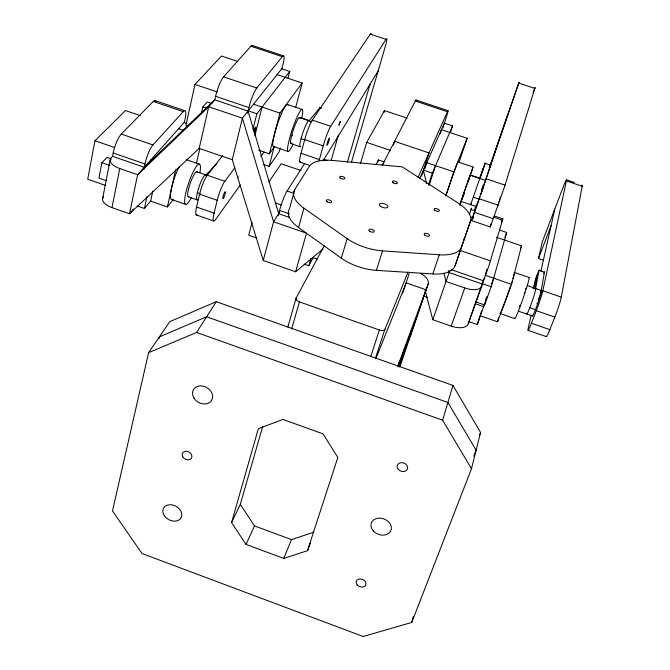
<?xml version="1.0" encoding="UTF-8"?>
<svg xmlns="http://www.w3.org/2000/svg" width="670" height="670" viewBox="0 0 670 670"><rect width="100%" height="100%" fill="white"/><g stroke="black" fill="none" stroke-linecap="round" stroke-linejoin="round"><path stroke-width="1" d="M535.121 285.278L534.057 288.46M494.293 215.924L502.852 218.839L502.76 219.316L489 265.529L468.23 323.761A15.485 7.764 19.7 0 1 451.186 326.131L432.77 319.691L425.107 290.319M538.169 299.909L540.715 293.376L544.492 271.878L543.739 273.427M486.839 297.606L486.738 297.974M541.226 290.462L535.615 288.536L539.057 270.018L535.791 278.41L533.102 288.812M140.231 115.617L125.474 110.575L94.931 140.75L87.711 179.233L105.374 185.381M546.159 336.131A15.276 1.223 -70.8 0 0 549.844 329.657L554.852 317.103A15.36 1.231 -70.8 0 0 561.293 297.137L582.18 186.235A13.182 0.896 -70.5 0 0 581.594 185.841M110.584 158.639L107.016 157.4L101.89 162.709L98.942 178.103L106.078 180.582M102.51 199.183L110.098 160.256M110.558 160.833L111.161 157.768L112.552 156.319L113.197 153.011A15.067 3.777 -71.2 0 1 121.295 134.084L153.254 101.446A14.263 3.367 -71.6 0 1 155.901 101.664M252.691 45.87A14.891 2.714 -72.1 0 0 250.957 46.213L223.579 76.849A15.737 3.057 -71.8 0 0 215.581 96.312L214.769 99.838L208.73 106.756L199.166 148.388L129.528 213.747L111.982 207.616L119.779 168.555A15.385 7.102 11.7 0 1 111.161 157.768M143.832 169.309L144.955 163.974A15.108 3.425 -71.2 0 1 152.944 144.955L183.237 111.647L153.254 101.446M144.075 168.974L144.486 167.023M464.411 191.587L461.119 201.427L476.412 206.62L476.563 206.159M150.323 162.006L150.75 159.988L152.559 160.607M476.445 206.293L471.58 220.589L490.222 226.946L491.269 223.445M137.283 206.008L144.452 208.504L147.04 196.335M531.176 315.017L528.228 328.241A15.251 1.005 -70.8 0 0 531.419 323.267L536.327 310.696A15.335 1.022 -70.8 0 0 542.826 290.772L566.393 180.942L582.18 186.235M144.452 208.504L150.624 201.117L152.793 191.034M150.624 201.117L167.374 206.946L175.657 169.669M237.121 61.255L221.51 56.029L195.004 84.428L185.908 125.349L187.86 126.019M540.924 271.275L554.768 209.141M201.243 113.733L202.776 106.991L207.214 101.966L211.879 103.54M148.598 352.663L112.493 510.9L142.007 553.52L363.19 636.5L411.74 622.438L471.487 468.749L480.566 432.468L452.954 385.426L216.276 301.701L169.77 321.65L148.598 352.663L196.595 332.462L216.276 301.701M205.581 109.076L206.05 107.041M196.335 163.79L199.769 148.849M543.353 260.195L538.479 258.528L542.373 241.619L563.219 186.997A13.166 0.737 -70.5 0 1 566.393 180.942M158.924 338.886L159.393 336.859L206.636 316.776L447.903 402.469L476.119 450.248L473.849 456.103M197.097 214.785A14.874 2.722 -70.9 0 1 196.578 207.055L199.593 194.191A14.958 2.747 -71 0 1 207.29 175.239L222.641 155.566M240.321 185.02L215.522 219.576A14.899 2.529 -70.9 0 1 214.09 213.135L217.206 200.28A14.974 2.554 -71 0 1 224.835 181.277L234.818 167.902M322.881 249.114L295.596 271.769L263.243 260.463L232.264 159.72L242.406 118.171L281.936 68.583L282.782 65.275A14.924 2.378 -71.9 0 0 282.33 56.674L250.957 46.213M247.557 113.104L248.913 107.585A15.779 2.68 -71.7 0 1 256.794 88.021L282.33 56.674M247.758 112.836L248.243 110.86L256.845 113.774L289.767 71.464L281.777 68.792M252.9 129.578L256.845 113.774M254.826 135.901L262.062 107.066M471.58 220.589L479.862 196.829M237.624 176.587L237.523 177.726L238.202 176.62M288 78.323L289.767 71.464M258.662 150.164L269.39 153.824L279.918 113.096L302.137 83.021L277.112 74.646M479.929 315.662L497.534 321.784L511.579 284.356L521.528 245.848L496.437 237.272M533.931 288.443L535.104 285.236M252.104 222.214L248.729 235.245L256.635 237.992M263.503 164.477L269.106 166.395L274.239 146.621M280.177 147.928L279.13 151.931L269.106 166.395M497.534 321.784L498.581 317.798M295.788 107.074L302.137 83.021M263.243 260.463L273.578 221.795L279.792 211.946M278.142 215.723L279.566 210.43A15.259 1.935 -71 0 1 287.087 191.025L304.716 163.455M411.74 622.438L413.365 616.417M300.57 161.73A15.511 1.943 -71.3 0 1 301.014 153.296L304.724 139.603A15.603 1.96 -71.4 0 1 312.295 120.106L370.25 34.145A13.417 1.415 -71.8 0 1 371.197 34.304M294.741 189.568L289.541 208.655A35.669 16.817 16 0 0 298.544 227.507L341.306 258.176A36.507 17.571 17.1 0 0 376.398 270.353L432.786 273.946A36.046 17.018 18.3 0 0 455.089 265.722L470.415 221.301A35.024 15.527 18.1 0 0 458.381 203.236L402.276 166.864L332.471 160.44A34.664 15.351 16.2 0 0 309.339 166.378L294.741 189.568A35.954 16.507 16 0 0 303.929 208.177L347.161 238.637A36.8 17.253 17.1 0 0 382.562 250.873L439.311 254.793A36.331 16.708 18.2 0 0 461.672 246.845M298.544 227.507L303.929 208.177M319.062 160.741A15.536 1.734 -71.3 0 1 319.389 159.544L323.2 145.876A15.628 1.75 -71.4 0 1 330.704 126.32L386.004 39.337L370.25 34.145M295.596 271.769L306.491 233.185L273.578 221.795L242.406 118.171L208.73 106.756L137.618 174.728L129.528 213.747L133.506 209.073M331.24 160.138L338.358 135.064M476.01 301.944L484.569 304.917L491.227 286.777L506.688 232.482L499.56 230.053M231.552 522.583L258.36 428.7L282.991 419.428L323.032 433.884L337.822 457.484L307.471 550.69L283.737 558.428L246.066 544.425L231.552 522.583L240.304 504.376L262.673 426.489M287.815 327.111L296.106 298.1L324.154 245.915M304.214 264.189L308.803 265.797L310.821 258.771M468.883 321.592L477.358 324.548L484.536 303.904M484.569 304.917L485.13 302.957M291.651 328.945L299.431 301.894A4.749 2.479 16.1 0 1 296.073 298.091M477.358 324.548L479.645 316.65M347.361 162.316L370.083 84.16M351.465 162.24L385.083 47.277A13.434 1.265 -71.7 0 0 386.004 39.337M360.552 163.162L366.699 142.409L384.488 110.6L407.092 118.171M468.23 323.761L484.293 278.092M485.44 274.239L486.923 269.248M471.487 468.749L442.635 420.216L452.954 385.426M383.893 112.594L384.488 110.6M341.306 258.176L347.161 238.637M475.943 301.793L475.357 303.745L483.907 306.718M490.231 227.004L504.619 186.528L535.079 87.544L534.375 89.286M377.847 161.847L378.416 159.954L384.17 161.905M393.374 145.222L394.571 141.328L429.009 152.928L421.597 176.026M486.596 298.452L486.119 299.917M376.398 270.353L382.562 250.873M470.013 175.9L470.265 175.079L479.829 178.295L470.675 204.668L470.968 203.839M424.897 168.614L426.798 162.701L453.866 171.847L467.132 138.28L441.48 129.687L440.19 133.665M462.937 196.101L462.685 196.938L463.004 196.126M442.811 128.012L445.55 119.645A15.108 0.57 -71.1 0 0 447.468 111.723L415.3 100.994L382.394 165.038M370.711 356.683L379.404 330.009A4.79 2.504 18.2 0 0 384.94 329.313L408.038 272.037M428.49 184.878L432.326 173.145L452.577 125.885L444.386 123.154M429.102 185.33L435.534 165.649M484.795 303.108L485.013 302.446M375.46 358.115L384.907 329.305M450.341 132.685L452.577 125.885M485.005 163.614L485.164 163.153M402.662 293.259L409.529 272.472M468.431 180.448L467.928 181.964M483.841 185.347L485.549 180.364L479.762 178.488L480.934 175.264M500.498 197.206L500.18 198.136M445.784 195.967L453.866 171.847M459.009 162.467L467.132 138.28M463.246 195.171L463.64 193.99M460.156 203.831L465.75 187.709M468.757 179.677L469.075 178.739M485.155 163.187L479.762 178.488L480.499 176.52M490.423 165.867L490.725 165.021L485.449 180.599M399.286 367.076L411.849 329.808L398.483 365.77M399.973 366.473L426.045 289.775L406.221 282.891L375.878 358.676M408.842 340.385L428.18 284.005A16.649 8.124 18.4 0 0 420.928 273.561M463.866 193.337L464.335 191.955M470.072 176.093L473.054 167.039L457.911 161.931M480.273 177.14L479.963 178.053M482.157 190.096L481.73 191.293M483.045 187.659L519.024 82.259L489.268 167.843M432.786 273.946L439.311 254.793M468.07 181.687L468.422 180.666M481.981 172.274L481.646 173.262L483.64 167.542M481.487 191.52L483.506 185.607M489.561 167.869L507.91 114.076M468.338 181.16L468.933 179.418M481.37 174.041L480.557 176.344M480.926 175.322L481.37 174.049M482.467 170.909L484.946 163.798M455.089 265.722L470.415 221.301M477.576 203.211L477.074 204.66M482.04 190.439L481.78 191.193M481.696 191.185L483.38 186.26M485.926 300.503L485.407 301.977M464.318 191.637L470.248 175.079L479.754 178.496M482.048 172.123L482.668 170.331M482.635 170.448L482.911 169.627M465.792 187.374L473.037 167.023M483.154 168.949L483.338 168.413M471.203 209.032L471.512 208.144L469.343 214.392M432.77 319.691L449.796 270.638M480.742 194.283L481.211 192.943M483.732 185.808L479.661 197.524M485.381 301.349L485.633 300.621M537.214 303.016L536.963 303.736M463.397 195.414L463.883 194.032L463.406 195.154M464.126 193.345L464.611 191.938M481.613 173.404L481.429 173.865L481.931 172.45M482.559 170.674L482.827 169.853M481.931 172.492L482.14 171.897M474.569 209.693L475.943 205.749M481.37 190.498L483.087 185.573M489.979 167.132L490.164 166.595M478.69 200.162L476.412 206.62M482.668 188.521L482.894 187.868M483.12 187.232L483.556 185.967M481.663 191.411L483.69 185.724M499.552 199.978L499.586 199.484M462.702 197.407L463.163 196.076M480.834 175.59L481.068 174.862M479.837 178.48L481.554 173.572M463.925 193.546L464.452 192.039M462.669 197.248L463.02 196.251M461.412 201.059L459.88 205.372M463.69 194.208L463.288 195.313M451.186 326.131L464.771 287.974A15.737 7.504 19.5 0 0 481.973 285.897M467.92 181.654L468.263 180.699M462.35 198.144L461.823 199.593M499.075 201.327L498.865 201.905M500.163 197.851L500.364 197.29M533.127 92.678L533.479 91.715M504.937 237.264L506.688 232.482M480.633 313.736L481.688 310.855M485.918 299.322L486.981 296.442M491.562 283.946L493.673 278.184M397.628 366.507L428.18 284.005M461.622 200.154L461.144 201.402M533.806 90.819L534.107 89.998M486.093 299.331L486.395 298.535M520.431 248.771L521.528 245.848M501.361 222.34L501.989 220.698M538.479 258.528L551.125 225.497M479.435 435.383L480.566 432.468M307.471 550.69L310.419 543.152M283.737 558.428L291.5 539.601L313.878 532.173M502.257 220.045L502.852 218.839M419.847 178.337L444.486 122.92M418.147 177.156L447.468 111.723M246.066 544.425L254.491 525.917L240.304 504.376M375.887 164.77L378.416 159.954M308.803 265.797L313.217 257.674L317.036 259.005M323.124 160.8L378.148 70.995M269.013 181.746L281.191 163.765L300.981 170.523M269.39 153.824L274.7 146.311M260.89 156.37L263.913 152.157M167.374 206.946L173.228 199.66M300.663 146.403A13.785 1.776 -71.4 0 1 302.58 133.682A13.785 1.776 -71.4 0 1 309.079 120.868L319.825 107.744L321.634 108.356M216.67 163.723L205.992 175.021L207.767 175.632M382.026 164.929L383.617 163.581M518.756 83.072L534.861 88.381M252.247 45.451L283.51 55.87M415.995 100.023L448.037 110.701M566.493 179.82L574.357 182.458M299.431 117.417L308.878 120.592L299.607 117.476M485.105 163.329L490.666 165.197M223.579 76.849L256.794 88.021M287.296 104.453L302.044 109.419M312.295 120.106L330.704 126.32M486.152 178.773L505.054 185.155M309.079 120.868L311.877 121.814M195.004 84.428L217.448 91.999M253.553 104.193L279.918 113.096M366.699 142.409L390.35 150.39M215.581 96.312L248.913 107.585M423.49 170.155L432.326 173.145M304.724 139.603L323.2 145.876M479.226 198.781L498.195 205.213M301.056 138.749L304.825 140.022M473.263 197.148L479.067 199.107M202.776 106.991L206.544 108.272M254.491 129.042L255.555 129.402M290.713 143.531L300.018 146.697M154.854 100.517L184.736 110.676M323.108 159.217L327.069 160.566M471.035 209.526L474.971 210.866M493.648 217.214L502.5 220.229M301.014 153.296L319.389 159.544M474.502 212.315L493.363 218.73M273.318 146.47L288.008 151.47M471.747 216.854L473.682 217.507M471.822 217.574L473.698 218.219M184.141 122.518L187.005 123.498M300.051 162.115L309.121 165.205M178.614 128.724L183.438 130.374M199.166 148.388L232.264 159.72M539.048 270.278L544.484 272.146M121.295 134.084L152.944 144.955M287.087 191.025L293.971 193.387M460.097 250.446L490.474 260.881M186.31 159.644L199.417 164.15M514.359 272.397L529.124 277.464M207.29 175.239L224.835 181.277M527.323 285.588L535.698 288.477M542.826 290.772L561.293 297.137M196.838 171.78L205.824 174.887M94.931 140.75L114.52 147.501M275.362 202.935L281.283 204.978M485.147 275.244L511.579 284.356M113.197 153.011L144.955 163.974M279.566 210.43L289.432 213.839M451.237 269.675L483.681 280.872M482.601 283.795L491.227 286.777M112.552 156.319L144.259 167.274L214.769 99.838L248.042 111.094L278.687 213.705L289.524 217.448M482.509 284.105L449.126 272.573L448.615 270.554M197.349 192.692L200.045 193.622M529.803 307.697L535.472 309.657M199.593 194.191L217.206 200.28M536.327 310.696L554.852 317.103M119.779 168.555L137.618 174.728L184.334 122.308L185.029 119.185A14.296 3.057 -71.5 0 0 183.237 111.647M464.771 287.974L446.027 281.484L443.976 273.394M101.89 162.709L109.98 165.507M188.354 196.796L197.24 199.878M518.387 311.148L532.399 316.005M196.578 207.055L214.09 213.135M531.419 323.267L549.844 329.657M171.763 199.551L185.774 204.417M500.004 313.501L514.736 318.61M196.201 214.894L213.562 220.933M528.111 330.293L546.368 336.642M423.591 296.065L427.502 297.421M299.431 301.894L379.404 330.009M398.684 362.395L400.652 363.09M196.595 332.462L442.635 420.216M254.491 525.917L291.5 539.601M423.365 170.423L426.681 183.572M111.982 207.616A15.142 7.353 11.4 0 1 103.582 196.595M415.3 100.994A15.075 0.93 -71.3 0 1 416.053 100.701M464.394 237.716A34.756 15.82 18.2 0 1 464.008 239.701M411.062 331.055A16.298 8.484 18.6 0 1 411.062 334.355M445.935 195.54A22.437 0.444 -70.9 0 1 454.386 171.051A22.437 0.444 -70.9 0 1 457.803 162.651M172.743 199.292A21.239 4.313 -71 0 1 171.244 189.635A21.239 4.313 -71 0 1 179.058 166.88M191.159 198.027A21.264 4.095 -71 0 1 184.853 197.985A21.264 4.095 -71 0 1 195.004 168.564A21.264 4.095 -71 0 1 199.869 172.785M188.94 196.637A13.207 2.538 -71 0 1 190.314 183.052A13.207 2.538 -71 0 1 197.382 172.575M198.127 199.459A13.216 2.454 -71 0 1 199.216 186.31A13.216 2.454 -71 0 1 206.301 175.959M514.233 272.456A21.775 0.946 -70.8 0 1 512.969 278.368M511.989 281.559A21.775 0.946 -70.8 0 1 511.411 283.377M510.557 285.998A21.775 0.946 -70.8 0 1 500.105 313.501M528.756 277.79A21.8 1.189 -70.8 0 1 522.927 298.828A21.8 1.189 -70.8 0 1 514.711 317.982M525.841 288.217A13.542 0.737 -70.8 0 1 525.607 289.055M524.669 292.17A13.542 0.737 -70.8 0 1 524.283 293.376M520.012 305.42A13.542 0.737 -70.8 0 1 519.635 306.366M535.154 289.222A13.551 0.838 -70.8 0 1 532.148 301.307A13.551 0.838 -70.8 0 1 526.796 313.317M540.757 291.149A13.559 0.888 -70.8 0 1 537.817 303.267A13.559 0.888 -70.8 0 1 532.39 315.26M274.03 146.353A22.152 3.241 -71.5 0 1 277.64 123.582A22.152 3.241 -71.5 0 1 288 105.441M253.679 131.22A3.919 0.637 -71.5 0 1 255.823 127.267A3.919 0.637 -71.5 0 1 254.206 133.213M293.15 143.899A22.177 3.007 -71.5 0 1 287.941 145.658A22.177 3.007 -71.5 0 1 298.142 114.83A22.177 3.007 -71.5 0 1 301.868 117.552M292.363 135.91A9.095 1.231 -71.5 0 1 292.514 135.231M291.659 142.936A13.777 1.868 -71.5 0 1 293.376 129.905A13.777 1.868 -71.5 0 1 299.867 118.456M319.825 107.744A3.735 0.461 -71.5 0 1 320.084 108.146M340.201 121.706L338.986 125.189L340.201 121.706M537.038 276.827L535.832 280.253L537.038 276.827M537.667 274.047L536.461 277.464L537.667 274.047M535.766 282.439L534.568 285.872L535.766 282.439M536.402 279.625L535.213 283.033L536.402 279.625M380.803 206.494A4.43 2.002 17.1 0 0 387.829 207.055A4.43 2.002 17.1 0 0 382.294 203.337A4.43 2.002 17.1 0 0 380.803 206.494M434.998 210.405A2.714 1.206 18.1 0 0 439.311 210.883A2.714 1.206 18.1 0 0 436.003 208.546A2.714 1.206 18.1 0 0 434.998 210.405M425.04 235.312A2.814 1.29 18.2 0 0 429.512 235.748A2.814 1.29 18.2 0 0 426.07 233.294A2.814 1.29 18.2 0 0 425.04 235.312M369.756 231.276A2.848 1.332 17.1 0 0 374.287 231.602A2.848 1.332 17.1 0 0 370.753 229.165A2.848 1.332 17.1 0 0 369.756 231.276M327.178 201.787A2.789 1.281 16 0 0 331.6 202.03A2.789 1.281 16 0 0 328.074 199.744A2.789 1.281 16 0 0 327.178 201.787M340.578 178.27A2.688 1.189 16.2 0 0 344.816 178.513A2.688 1.189 16.2 0 0 341.365 176.352A2.688 1.189 16.2 0 0 340.578 178.27M393.156 182.81A2.655 1.156 17.1 0 0 397.352 183.178A2.655 1.156 17.1 0 0 394.027 180.992A2.655 1.156 17.1 0 0 393.156 182.81M327.856 143.765A3.861 0.427 -71.3 0 0 329.422 138.037A3.861 0.427 -71.3 0 0 327.245 143.263A3.861 0.427 -71.3 0 0 327.856 143.765M223.889 197.34A3.702 0.628 -71 0 0 225.338 191.704A3.702 0.628 -71 0 0 223.043 196.486A3.702 0.628 -71 0 0 223.889 197.34M373.224 530.833A10.494 8.199 20.9 0 0 390.719 530.942A10.494 8.199 20.9 0 0 379.563 518.111A10.494 8.199 20.9 0 0 373.224 530.833M194.015 398.106A10.553 8.459 30.1 0 0 211.444 400.652A10.553 8.459 30.1 0 0 202.306 386.004A10.553 8.459 30.1 0 0 194.015 398.106M164.284 515.607A10 7.596 28.8 0 0 180.724 518.32A10 7.596 28.8 0 0 171.956 504.87A10 7.596 28.8 0 0 164.284 515.607M398.273 469.402A5.394 4.33 20.3 0 0 407.31 469.327A5.394 4.33 20.3 0 0 401.59 462.652A5.394 4.33 20.3 0 0 398.273 469.402M182.893 456.999A5.134 4.003 29.4 0 0 191.352 458.305A5.134 4.003 29.4 0 0 186.863 451.295A5.134 4.003 29.4 0 0 182.893 456.999M357.227 584.96A5.109 3.886 21.4 0 0 365.703 585.111A5.109 3.886 21.4 0 0 360.234 578.939A5.109 3.886 21.4 0 0 357.227 584.96"/></g></svg>
